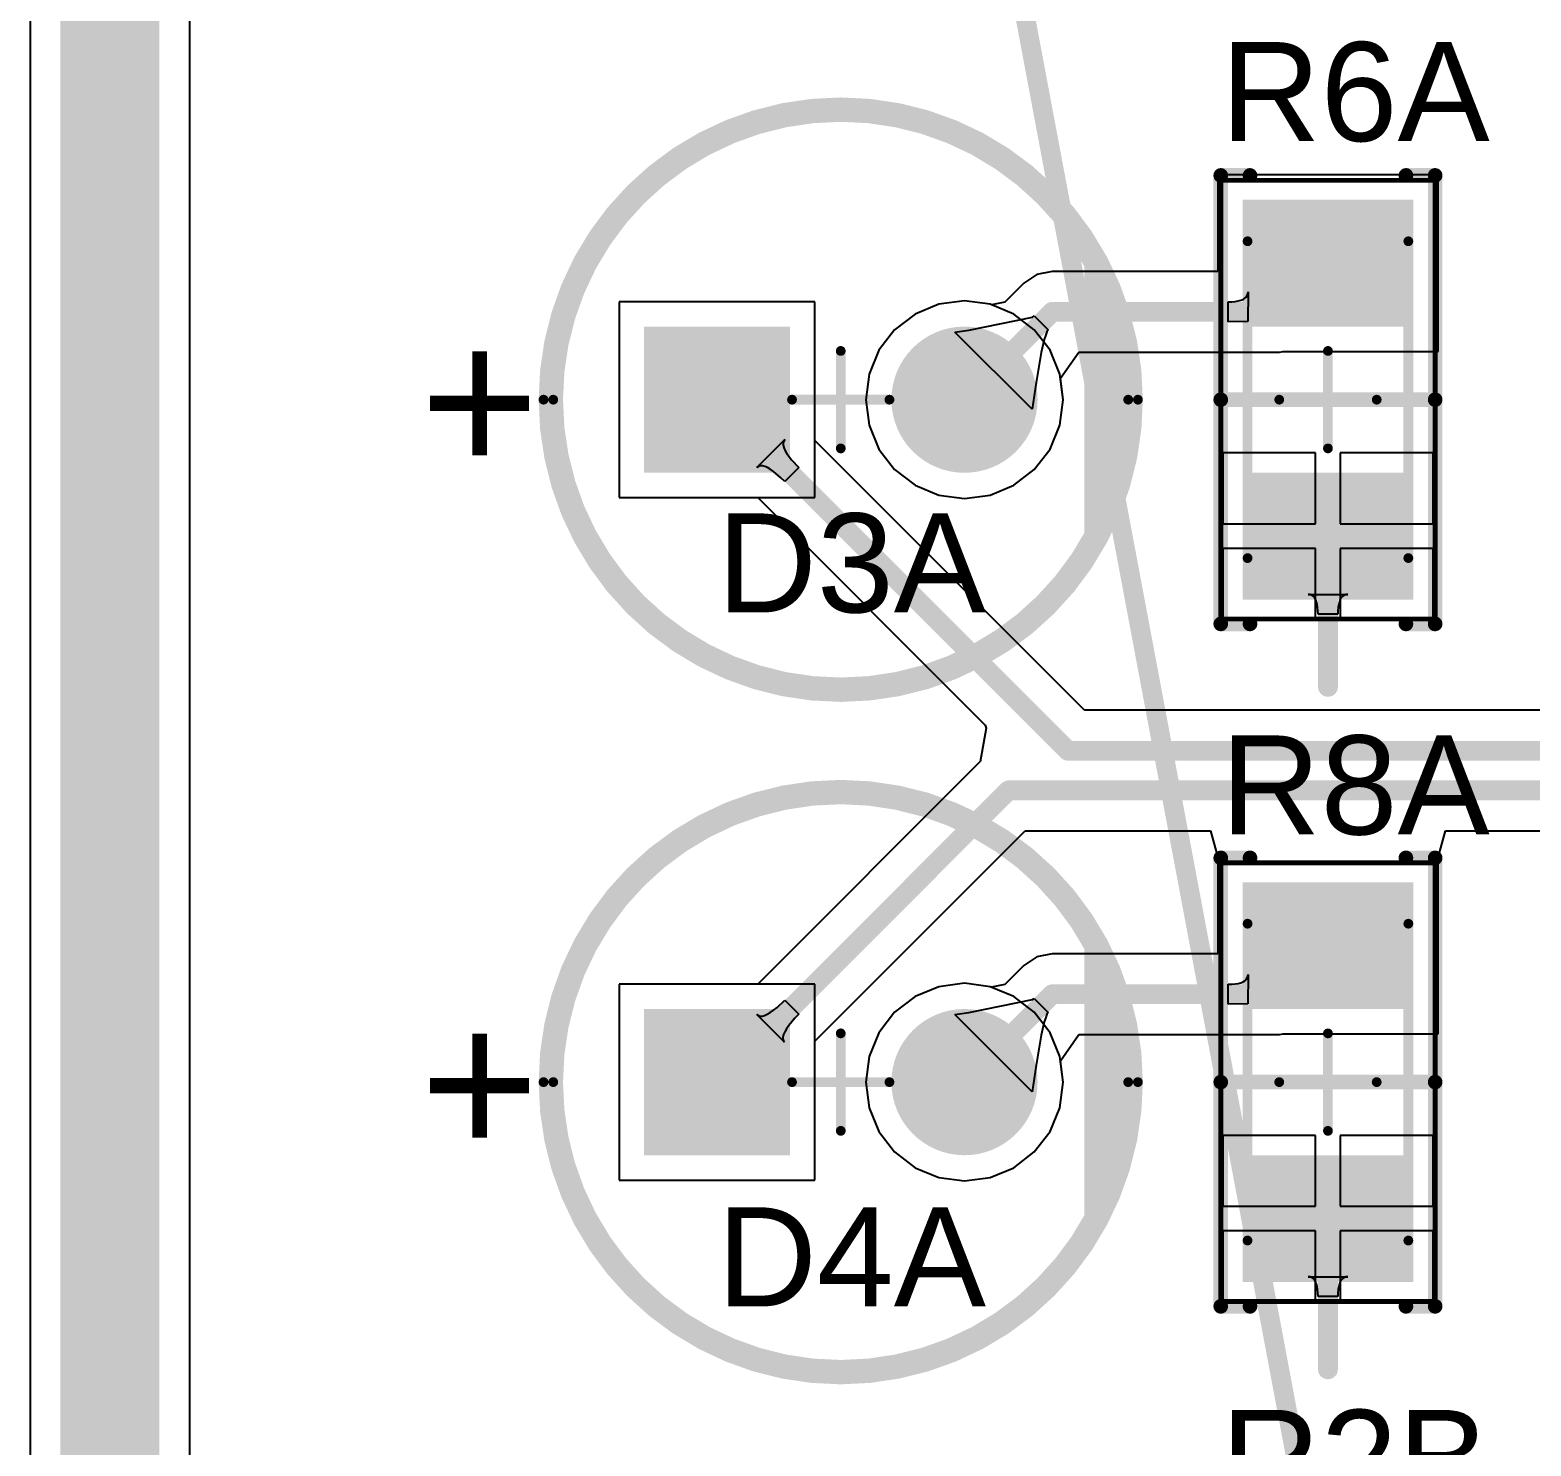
# Model space of a CAD drawing. Header units: inches. Extents: x -0.14 to 3.29, y -0.08 to 7.88.
# Drawn here: x 0.755 to 1.362, y 6.763 to 7.334 of the extents above; entities that cross this region are included whole.
import ezdxf

# ---------------------------------------------------------------- set-up
doc = ezdxf.new("R2010")
doc.units = ezdxf.units.IN
doc.header["$MEASUREMENT"] = 0
for name, color, linetype in [('Bottom Layer', 5, 'Continuous'), ('Bottom Solder', 6, 'Continuous'), ('Multi-Layer', 9, 'Continuous'), ('Pad Holes', 156, 'Continuous'), ('PCBD Notes', 76, 'Continuous'), ('Top 3D Body', 56, 'Continuous'), ('Top Courtyard', 56, 'Continuous'), ('Top Layer', 1, 'Continuous'), ('Top Overlay', 2, 'Continuous'), ('Top Paste', 8, 'Continuous'), ('Top Solder', 216, 'Continuous')]:
    doc.layers.add(name, color=color, linetype=linetype)
doc.styles.add('Arial', font='', dxfattribs={"height": 0.2})
doc.styles.get('Arial').set_extended_font_data('Arial')

# ---------------------------------------------------------------- blocks, each defined once
blk = doc.blocks.new('RES_1206_3216_316')
at = {"layer": 'Top Layer'}
for points in [[(-0.07874, -0.03248), (-0.07874, 0.03248), (-0.03149, 0.03248), (-0.03149, -0.03248)], [(0.0315, -0.03248), (0.0315, 0.03248), (0.07874, 0.03248), (0.07874, -0.03248)]]:
    blk.add_hatch(color=1, dxfattribs=at).paths.add_polyline_path(points)
at = {"layer": 'Top Paste'}
for points in [[(-0.07874, -0.03248), (-0.07874, 0.03248), (-0.03149, 0.03248), (-0.03149, -0.03248)], [(0.0315, -0.03248), (0.0315, 0.03248), (0.07874, 0.03248), (0.07874, -0.03248)]]:
    blk.add_hatch(color=8, dxfattribs=at).paths.add_polyline_path(points)
at = {"layer": 'Top Solder'}
for points in [[(-0.08071, -0.03445), (-0.08071, 0.03445), (-0.02953, 0.03445), (-0.02953, -0.03445)], [(0.02953, -0.03445), (0.02953, 0.03445), (0.08071, 0.03445), (0.08071, -0.03445)]]:
    blk.add_hatch(color=216, dxfattribs=at).paths.add_polyline_path(points)
at = {"layer": 'Top 3D Body'}
for points in [[(0.06398, 0.03248, 0.00394, 0.00394, 0), (-0.06397, 0.03248, 0.00394, 0.00394, 0)], [(-0.06397, -0.03248, 0.00394, 0.00394, 0), (-0.06397, 0.03248, 0.00394, 0.00394, 0)], [(0.06398, -0.03248, 0.00394, 0.00394, 0), (0.06398, 0.03248, 0.00394, 0.00394, 0)], [(0.06398, -0.03248, 0.00394, 0.00394, 0), (-0.06397, -0.03248, 0.00394, 0.00394, 0)]]:
    blk.add_lwpolyline(points, format="xyseb", dxfattribs=at)
for points in [[(-0.06496, 0.03248, 0.00197, 0.00197, 1), (-0.06299, 0.03248, 0.00197, 0.00197, 1)], [(-0.06496, 0.03248, 0.00197, 0.00197, 1), (-0.06299, 0.03248, 0.00197, 0.00197, 1)], [(0.06299, 0.03248, 0.00197, 0.00197, 1), (0.06496, 0.03248, 0.00197, 0.00197, 1)], [(0.06299, 0.03248, 0.00197, 0.00197, 1), (0.06496, 0.03248, 0.00197, 0.00197, 1)], [(-0.06496, -0.03248, 0.00197, 0.00197, 1), (-0.06299, -0.03248, 0.00197, 0.00197, 1)], [(-0.06496, -0.03248, 0.00197, 0.00197, 1), (-0.06299, -0.03248, 0.00197, 0.00197, 1)], [(0.06299, -0.03248, 0.00197, 0.00197, 1), (0.06496, -0.03248, 0.00197, 0.00197, 1)], [(0.06299, -0.03248, 0.00197, 0.00197, 1), (0.06496, -0.03248, 0.00197, 0.00197, 1)]]:
    blk.add_lwpolyline(points, format="xyseb", close=True, dxfattribs=at)
at = {"layer": 'Top Courtyard'}
for points in [[(0.08858, 0.04331, 0.00197, 0.00197, 0), (-0.08858, 0.04331, 0.00197, 0.00197, 0)], [(-0.08858, -0.04331, 0.00197, 0.00197, 0), (-0.08858, 0.04331, 0.00197, 0.00197, 0)], [(0.08858, -0.04331, 0.00197, 0.00197, 0), (0.08858, 0.04331, 0.00197, 0.00197, 0)], [(0, -0.01968, 0.00394, 0.00394, 0), (0, 0.01969, 0.00394, 0.00394, 0)], [(0.01969, 0, 0.00394, 0.00394, 0), (-0.01968, 0, 0.00394, 0.00394, 0)], [(0.08858, -0.04331, 0.00197, 0.00197, 0), (-0.08858, -0.04331, 0.00197, 0.00197, 0)]]:
    blk.add_lwpolyline(points, format="xyseb", dxfattribs=at)
for points in [[(-0.08907, 0.04331, 0.000984, 0.000984, 1), (-0.08809, 0.04331, 0.000984, 0.000984, 1)], [(-0.08907, 0.04331, 0.000984, 0.000984, 1), (-0.08809, 0.04331, 0.000984, 0.000984, 1)], [(0.08809, 0.04331, 0.000984, 0.000984, 1), (0.08908, 0.04331, 0.000984, 0.000984, 1)], [(0.08809, 0.04331, 0.000984, 0.000984, 1), (0.08908, 0.04331, 0.000984, 0.000984, 1)], [(-0.00098, 0.01969, 0.00197, 0.00197, 1), (0.00099, 0.01969, 0.00197, 0.00197, 1)], [(-0.02067, 0, 0.00197, 0.00197, 1), (-0.0187, 0, 0.00197, 0.00197, 1)], [(0.0187, 0, 0.00197, 0.00197, 1), (0.02067, 0, 0.00197, 0.00197, 1)], [(-0.00098, -0.01968, 0.00197, 0.00197, 1), (0.00099, -0.01968, 0.00197, 0.00197, 1)], [(-0.08907, -0.04331, 0.000984, 0.000984, 1), (-0.08809, -0.04331, 0.000984, 0.000984, 1)], [(-0.08907, -0.04331, 0.000984, 0.000984, 1), (-0.08809, -0.04331, 0.000984, 0.000984, 1)], [(0.08809, -0.04331, 0.000984, 0.000984, 1), (0.08908, -0.04331, 0.000984, 0.000984, 1)], [(0.08809, -0.04331, 0.000984, 0.000984, 1), (0.08908, -0.04331, 0.000984, 0.000984, 1)]]:
    blk.add_lwpolyline(points, format="xyseb", close=True, dxfattribs=at)
at = {"layer": 'Top Overlay'}
for points in [[(0.09055, 0.04331, 0.00591, 0.00591, 0), (-0.09055, 0.04331, 0.00591, 0.00591, 0)], [(-0.09055, 0.0315, 0.00591, 0.00591, 0), (-0.09055, 0.04331, 0.00591, 0.00591, 0)], [(0, -0.04331, 0.00591, 0.00591, 0), (0, 0.04331, 0.00591, 0.00591, 0)], [(0.09055, 0.0315, 0.00591, 0.00591, 0), (0.09055, 0.04331, 0.00591, 0.00591, 0)], [(-0.09055, -0.04331, 0.00591, 0.00591, 0), (-0.09055, -0.03149, 0.00591, 0.00591, 0)], [(0.09055, -0.04331, 0.00591, 0.00591, 0), (0.09055, -0.03149, 0.00591, 0.00591, 0)], [(0.09055, -0.04331, 0.00591, 0.00591, 0), (-0.09055, -0.04331, 0.00591, 0.00591, 0)]]:
    blk.add_lwpolyline(points, format="xyseb", dxfattribs=at)
for points in [[(-0.09203, 0.04331, 0.00295, 0.00295, 1), (-0.08907, 0.04331, 0.00295, 0.00295, 1)], [(-0.09203, 0.04331, 0.00295, 0.00295, 1), (-0.08907, 0.04331, 0.00295, 0.00295, 1)], [(-0.00147, 0.04331, 0.00295, 0.00295, 1), (0.00148, 0.04331, 0.00295, 0.00295, 1)], [(0.08908, 0.04331, 0.00295, 0.00295, 1), (0.09203, 0.04331, 0.00295, 0.00295, 1)], [(0.08908, 0.04331, 0.00295, 0.00295, 1), (0.09203, 0.04331, 0.00295, 0.00295, 1)], [(-0.09203, 0.0315, 0.00295, 0.00295, 1), (-0.08907, 0.0315, 0.00295, 0.00295, 1)], [(0.08908, 0.0315, 0.00295, 0.00295, 1), (0.09203, 0.0315, 0.00295, 0.00295, 1)], [(-0.09203, -0.03149, 0.00295, 0.00295, 1), (-0.08907, -0.03149, 0.00295, 0.00295, 1)], [(0.08908, -0.03149, 0.00295, 0.00295, 1), (0.09203, -0.03149, 0.00295, 0.00295, 1)], [(-0.09203, -0.04331, 0.00295, 0.00295, 1), (-0.08907, -0.04331, 0.00295, 0.00295, 1)], [(-0.09203, -0.04331, 0.00295, 0.00295, 1), (-0.08907, -0.04331, 0.00295, 0.00295, 1)], [(-0.00147, -0.04331, 0.00295, 0.00295, 1), (0.00148, -0.04331, 0.00295, 0.00295, 1)], [(0.08908, -0.04331, 0.00295, 0.00295, 1), (0.09203, -0.04331, 0.00295, 0.00295, 1)], [(0.08908, -0.04331, 0.00295, 0.00295, 1), (0.09203, -0.04331, 0.00295, 0.00295, 1)]]:
    blk.add_lwpolyline(points, format="xyseb", close=True, dxfattribs=at)
blk = doc.blocks.new('RES_1206_3216_336')
at = {"layer": 'Top Layer'}
for points in [[(-0.07874, -0.03248), (-0.07874, 0.03248), (-0.0315, 0.03248), (-0.0315, -0.03248)], [(0.0315, -0.03248), (0.0315, 0.03248), (0.07874, 0.03248), (0.07874, -0.03248)]]:
    blk.add_hatch(color=1, dxfattribs=at).paths.add_polyline_path(points)
at = {"layer": 'Top Paste'}
for points in [[(-0.07874, -0.03248), (-0.07874, 0.03248), (-0.0315, 0.03248), (-0.0315, -0.03248)], [(0.0315, -0.03248), (0.0315, 0.03248), (0.07874, 0.03248), (0.07874, -0.03248)]]:
    blk.add_hatch(color=8, dxfattribs=at).paths.add_polyline_path(points)
at = {"layer": 'Top Solder'}
for points in [[(-0.08071, -0.03445), (-0.08071, 0.03445), (-0.02953, 0.03445), (-0.02953, -0.03445)], [(0.02953, -0.03445), (0.02953, 0.03445), (0.08071, 0.03445), (0.08071, -0.03445)]]:
    blk.add_hatch(color=216, dxfattribs=at).paths.add_polyline_path(points)
at = {"layer": 'Top 3D Body'}
for points in [[(0.06398, 0.03248, 0.00394, 0.00394, 0), (-0.06398, 0.03248, 0.00394, 0.00394, 0)], [(-0.06398, -0.03248, 0.00394, 0.00394, 0), (-0.06398, 0.03248, 0.00394, 0.00394, 0)], [(0.06398, -0.03248, 0.00394, 0.00394, 0), (0.06398, 0.03248, 0.00394, 0.00394, 0)], [(0.06398, -0.03248, 0.00394, 0.00394, 0), (-0.06398, -0.03248, 0.00394, 0.00394, 0)]]:
    blk.add_lwpolyline(points, format="xyseb", dxfattribs=at)
for points in [[(-0.06496, 0.03248, 0.00197, 0.00197, 1), (-0.06299, 0.03248, 0.00197, 0.00197, 1)], [(-0.06496, 0.03248, 0.00197, 0.00197, 1), (-0.06299, 0.03248, 0.00197, 0.00197, 1)], [(0.06299, 0.03248, 0.00197, 0.00197, 1), (0.06496, 0.03248, 0.00197, 0.00197, 1)], [(0.06299, 0.03248, 0.00197, 0.00197, 1), (0.06496, 0.03248, 0.00197, 0.00197, 1)], [(-0.06496, -0.03248, 0.00197, 0.00197, 1), (-0.06299, -0.03248, 0.00197, 0.00197, 1)], [(-0.06496, -0.03248, 0.00197, 0.00197, 1), (-0.06299, -0.03248, 0.00197, 0.00197, 1)], [(0.06299, -0.03248, 0.00197, 0.00197, 1), (0.06496, -0.03248, 0.00197, 0.00197, 1)], [(0.06299, -0.03248, 0.00197, 0.00197, 1), (0.06496, -0.03248, 0.00197, 0.00197, 1)]]:
    blk.add_lwpolyline(points, format="xyseb", close=True, dxfattribs=at)
at = {"layer": 'Top Courtyard'}
for points in [[(0.08858, 0.04331, 0.00197, 0.00197, 0), (-0.08858, 0.04331, 0.00197, 0.00197, 0)], [(-0.08858, -0.04331, 0.00197, 0.00197, 0), (-0.08858, 0.04331, 0.00197, 0.00197, 0)], [(0.08858, -0.04331, 0.00197, 0.00197, 0), (0.08858, 0.04331, 0.00197, 0.00197, 0)], [(0, -0.01968, 0.00394, 0.00394, 0), (0, 0.01969, 0.00394, 0.00394, 0)], [(0.01969, 0, 0.00394, 0.00394, 0), (-0.01968, 0, 0.00394, 0.00394, 0)], [(0.08858, -0.04331, 0.00197, 0.00197, 0), (-0.08858, -0.04331, 0.00197, 0.00197, 0)]]:
    blk.add_lwpolyline(points, format="xyseb", dxfattribs=at)
for points in [[(-0.08907, 0.04331, 0.000984, 0.000984, 1), (-0.08809, 0.04331, 0.000984, 0.000984, 1)], [(-0.08907, 0.04331, 0.000984, 0.000984, 1), (-0.08809, 0.04331, 0.000984, 0.000984, 1)], [(0.08809, 0.04331, 0.000984, 0.000984, 1), (0.08908, 0.04331, 0.000984, 0.000984, 1)], [(0.08809, 0.04331, 0.000984, 0.000984, 1), (0.08908, 0.04331, 0.000984, 0.000984, 1)], [(-0.00098, 0.01969, 0.00197, 0.00197, 1), (0.00098, 0.01969, 0.00197, 0.00197, 1)], [(-0.02067, 0, 0.00197, 0.00197, 1), (-0.0187, 0, 0.00197, 0.00197, 1)], [(0.0187, 0, 0.00197, 0.00197, 1), (0.02067, 0, 0.00197, 0.00197, 1)], [(-0.00098, -0.01968, 0.00197, 0.00197, 1), (0.00098, -0.01968, 0.00197, 0.00197, 1)], [(-0.08907, -0.04331, 0.000984, 0.000984, 1), (-0.08809, -0.04331, 0.000984, 0.000984, 1)], [(-0.08907, -0.04331, 0.000984, 0.000984, 1), (-0.08809, -0.04331, 0.000984, 0.000984, 1)], [(0.08809, -0.04331, 0.000984, 0.000984, 1), (0.08908, -0.04331, 0.000984, 0.000984, 1)], [(0.08809, -0.04331, 0.000984, 0.000984, 1), (0.08908, -0.04331, 0.000984, 0.000984, 1)]]:
    blk.add_lwpolyline(points, format="xyseb", close=True, dxfattribs=at)
at = {"layer": 'Top Overlay'}
for points in [[(0.09055, 0.04331, 0.00591, 0.00591, 0), (-0.09055, 0.04331, 0.00591, 0.00591, 0)], [(-0.09055, 0.0315, 0.00591, 0.00591, 0), (-0.09055, 0.04331, 0.00591, 0.00591, 0)], [(0, -0.04331, 0.00591, 0.00591, 0), (0, 0.04331, 0.00591, 0.00591, 0)], [(0.09055, 0.0315, 0.00591, 0.00591, 0), (0.09055, 0.04331, 0.00591, 0.00591, 0)], [(-0.09055, -0.04331, 0.00591, 0.00591, 0), (-0.09055, -0.03149, 0.00591, 0.00591, 0)], [(0.09055, -0.04331, 0.00591, 0.00591, 0), (0.09055, -0.03149, 0.00591, 0.00591, 0)], [(0.09055, -0.04331, 0.00591, 0.00591, 0), (-0.09055, -0.04331, 0.00591, 0.00591, 0)]]:
    blk.add_lwpolyline(points, format="xyseb", dxfattribs=at)
for points in [[(-0.09203, 0.04331, 0.00295, 0.00295, 1), (-0.08907, 0.04331, 0.00295, 0.00295, 1)], [(-0.09203, 0.04331, 0.00295, 0.00295, 1), (-0.08907, 0.04331, 0.00295, 0.00295, 1)], [(-0.00148, 0.04331, 0.00295, 0.00295, 1), (0.00148, 0.04331, 0.00295, 0.00295, 1)], [(0.08908, 0.04331, 0.00295, 0.00295, 1), (0.09203, 0.04331, 0.00295, 0.00295, 1)], [(0.08908, 0.04331, 0.00295, 0.00295, 1), (0.09203, 0.04331, 0.00295, 0.00295, 1)], [(-0.09203, 0.0315, 0.00295, 0.00295, 1), (-0.08907, 0.0315, 0.00295, 0.00295, 1)], [(0.08908, 0.0315, 0.00295, 0.00295, 1), (0.09203, 0.0315, 0.00295, 0.00295, 1)], [(-0.09203, -0.03149, 0.00295, 0.00295, 1), (-0.08907, -0.03149, 0.00295, 0.00295, 1)], [(0.08908, -0.03149, 0.00295, 0.00295, 1), (0.09203, -0.03149, 0.00295, 0.00295, 1)], [(-0.09203, -0.04331, 0.00295, 0.00295, 1), (-0.08907, -0.04331, 0.00295, 0.00295, 1)], [(-0.09203, -0.04331, 0.00295, 0.00295, 1), (-0.08907, -0.04331, 0.00295, 0.00295, 1)], [(-0.00148, -0.04331, 0.00295, 0.00295, 1), (0.00148, -0.04331, 0.00295, 0.00295, 1)], [(0.08908, -0.04331, 0.00295, 0.00295, 1), (0.09203, -0.04331, 0.00295, 0.00295, 1)], [(0.08908, -0.04331, 0.00295, 0.00295, 1), (0.09203, -0.04331, 0.00295, 0.00295, 1)]]:
    blk.add_lwpolyline(points, format="xyseb", close=True, dxfattribs=at)
blk = doc.blocks.new('ED49B4F6_595F_4D62_96BB_D7184CAA9B94_419')
at = {"layer": 'Bottom Layer'}
blk.add_hatch(color=5, dxfattribs=at).paths.add_polyline_path([(-0.02244, -0.02756), (-0.07756, -0.02756), (-0.07756, 0.02756), (-0.02244, 0.02756)])
h = blk.add_hatch(color=5, dxfattribs=at)
edge = h.paths.add_edge_path()
edge.add_arc((0.05, 0), 0.02756, 0, 360)
at = {"layer": 'Bottom Solder'}
blk.add_hatch(color=6, dxfattribs=at).paths.add_polyline_path([(-0.02047, -0.02953), (-0.07953, -0.02953), (-0.07953, 0.02953), (-0.02047, 0.02953)])
h = blk.add_hatch(color=6, dxfattribs=at)
edge = h.paths.add_edge_path()
edge.add_arc((0.05, 0), 0.02953, 0, 360)
at = {"layer": 'Multi-Layer'}
blk.add_hatch(color=9, dxfattribs=at).paths.add_polyline_path([(-0.02244, -0.02756), (-0.07756, -0.02756), (-0.07756, 0.02756), (-0.02244, 0.02756)])
h = blk.add_hatch(color=9, dxfattribs=at)
edge = h.paths.add_edge_path()
edge.add_arc((0.05, 0), 0.02756, 0, 360)
at = {"layer": 'Pad Holes'}
h = blk.add_hatch(color=7, dxfattribs=at)
edge = h.paths.add_edge_path()
edge.add_arc((-0.05, 0), 0.0175, 0, 360)
h = blk.add_hatch(color=7, dxfattribs=at)
edge = h.paths.add_edge_path()
edge.add_arc((0.05, 0), 0.0175, 0, 360)
at = {"layer": 'Top Layer'}
blk.add_hatch(color=1, dxfattribs=at).paths.add_polyline_path([(-0.02244, -0.02756), (-0.07756, -0.02756), (-0.07756, 0.02756), (-0.02244, 0.02756)])
h = blk.add_hatch(color=1, dxfattribs=at)
edge = h.paths.add_edge_path()
edge.add_arc((0.05, 0), 0.02756, 0, 360)
at = {"layer": 'Top Solder'}
blk.add_hatch(color=216, dxfattribs=at).paths.add_polyline_path([(-0.02047, -0.02953), (-0.07953, -0.02953), (-0.07953, 0.02953), (-0.02047, 0.02953)])
h = blk.add_hatch(color=216, dxfattribs=at)
edge = h.paths.add_edge_path()
edge.add_arc((0.05, 0), 0.02953, 0, 360)
at = {"layer": 'Top 3D Body'}
for points in [[(0.11614, 0, 0.00394, 0.00394, 1), (-0.11614, 0, 0.00394, 0.00394, 1)], [(-0.11713, 0, 0.00197, 0.00197, 1), (-0.11516, 0, 0.00197, 0.00197, 1)], [(0.11516, 0, 0.00197, 0.00197, 1), (0.11713, 0, 0.00197, 0.00197, 1)]]:
    blk.add_lwpolyline(points, format="xyseb", close=True, dxfattribs=at)
at = {"layer": 'Top Courtyard'}
for points in [[(0.12008, 0, 0.00394, 0.00394, 1), (-0.12008, 0, 0.00394, 0.00394, 1)], [(-0.00098, 0.01969, 0.00197, 0.00197, 1), (0.00099, 0.01969, 0.00197, 0.00197, 1)], [(-0.12106, 0, 0.00197, 0.00197, 1), (-0.11909, 0, 0.00197, 0.00197, 1)], [(-0.02067, 0, 0.00197, 0.00197, 1), (-0.0187, 0, 0.00197, 0.00197, 1)], [(0.0187, 0, 0.00197, 0.00197, 1), (0.02067, 0, 0.00197, 0.00197, 1)], [(0.11909, 0, 0.00197, 0.00197, 1), (0.12106, 0, 0.00197, 0.00197, 1)], [(-0.00098, -0.01968, 0.00197, 0.00197, 1), (0.00099, -0.01968, 0.00197, 0.00197, 1)]]:
    blk.add_lwpolyline(points, format="xyseb", close=True, dxfattribs=at)
for points in [[(0, -0.01968, 0.00394, 0.00394, 0), (0, 0.01969, 0.00394, 0.00394, 0)], [(-0.01968, 0, 0.00394, 0.00394, 0), (0.01969, 0, 0.00394, 0.00394, 0)]]:
    blk.add_lwpolyline(points, format="xyseb", dxfattribs=at)
at = {"layer": 'Top Overlay'}
for points in [[(0.11614, 0, 0.00787, 0.00787, 1), (-0.11614, 0, 0.00787, 0.00787, 1)], [(0.10039, 0.05512, 0.00394, 0.00394, 1), (0.10433, 0.05512, 0.00394, 0.00394, 1)], [(0.10433, 0.03937, 0.00394, 0.00394, 1), (0.10827, 0.03937, 0.00394, 0.00394, 1)], [(0.10827, 0.02362, 0.00394, 0.00394, 1), (0.11221, 0.02362, 0.00394, 0.00394, 1)], [(-0.11811, 0, 0.00394, 0.00394, 1), (-0.11417, 0, 0.00394, 0.00394, 1)], [(0.11417, 0, 0.00394, 0.00394, 1), (0.11811, 0, 0.00394, 0.00394, 1)], [(0.10827, -0.02756, 0.00394, 0.00394, 1), (0.11221, -0.02756, 0.00394, 0.00394, 1)], [(0.10039, -0.03937, 0.00394, 0.00394, 1), (0.10433, -0.03937, 0.00394, 0.00394, 1)], [(0.10039, -0.03937, 0.00394, 0.00394, 1), (0.10433, -0.03937, 0.00394, 0.00394, 1)], [(0.10433, -0.03937, 0.00394, 0.00394, 1), (0.10827, -0.03937, 0.00394, 0.00394, 1)], [(0.10039, -0.05512, 0.00394, 0.00394, 1), (0.10433, -0.05512, 0.00394, 0.00394, 1)]]:
    blk.add_lwpolyline(points, format="xyseb", close=True, dxfattribs=at)
for points in [[(0.10236, -0.03937, 0.00787, 0.00787, 0), (0.10236, 0.05512, 0.00787, 0.00787, 0)], [(0.1063, -0.03937, 0.00787, 0.00787, 0), (0.1063, 0.03937, 0.00787, 0.00787, 0)], [(0.11024, -0.02756, 0.00787, 0.00787, 0), (0.11024, 0.02362, 0.00787, 0.00787, 0)], [(0.10236, -0.05512, 0.00787, 0.00787, 0), (0.10236, -0.03937, 0.00787, 0.00787, 0)]]:
    blk.add_lwpolyline(points, format="xyseb", dxfattribs=at)
at = {"layer": 'Top Overlay', "style": 'Arial'}
blk.add_text('+', height=0.05906, dxfattribs=at).set_placement((-0.17, -0.03))
blk = doc.blocks.new('ED49B4F6_595F_4D62_96BB_D7184CAA9B94_429')
at = {"layer": 'Bottom Layer'}
blk.add_hatch(color=5, dxfattribs=at).paths.add_polyline_path([(-0.02244, -0.02756), (-0.07756, -0.02756), (-0.07756, 0.02756), (-0.02244, 0.02756)])
h = blk.add_hatch(color=5, dxfattribs=at)
edge = h.paths.add_edge_path()
edge.add_arc((0.05, 0), 0.02756, 0, 360)
at = {"layer": 'Bottom Solder'}
blk.add_hatch(color=6, dxfattribs=at).paths.add_polyline_path([(-0.02047, -0.02953), (-0.07953, -0.02953), (-0.07953, 0.02953), (-0.02047, 0.02953)])
h = blk.add_hatch(color=6, dxfattribs=at)
edge = h.paths.add_edge_path()
edge.add_arc((0.05, 0), 0.02953, 0, 360)
at = {"layer": 'Multi-Layer'}
blk.add_hatch(color=9, dxfattribs=at).paths.add_polyline_path([(-0.02244, -0.02756), (-0.07756, -0.02756), (-0.07756, 0.02756), (-0.02244, 0.02756)])
h = blk.add_hatch(color=9, dxfattribs=at)
edge = h.paths.add_edge_path()
edge.add_arc((0.05, 0), 0.02756, 0, 360)
at = {"layer": 'Pad Holes'}
h = blk.add_hatch(color=7, dxfattribs=at)
edge = h.paths.add_edge_path()
edge.add_arc((-0.05, 0), 0.0175, 0, 360)
h = blk.add_hatch(color=7, dxfattribs=at)
edge = h.paths.add_edge_path()
edge.add_arc((0.05, 0), 0.0175, 0, 360)
at = {"layer": 'Top Layer'}
blk.add_hatch(color=1, dxfattribs=at).paths.add_polyline_path([(-0.02244, -0.02756), (-0.07756, -0.02756), (-0.07756, 0.02756), (-0.02244, 0.02756)])
h = blk.add_hatch(color=1, dxfattribs=at)
edge = h.paths.add_edge_path()
edge.add_arc((0.05, 0), 0.02756, 0, 360)
at = {"layer": 'Top Solder'}
blk.add_hatch(color=216, dxfattribs=at).paths.add_polyline_path([(-0.02047, -0.02953), (-0.07953, -0.02953), (-0.07953, 0.02953), (-0.02047, 0.02953)])
h = blk.add_hatch(color=216, dxfattribs=at)
edge = h.paths.add_edge_path()
edge.add_arc((0.05, 0), 0.02953, 0, 360)
at = {"layer": 'Top 3D Body'}
for points in [[(0.11614, 0, 0.00394, 0.00394, 1), (-0.11614, 0, 0.00394, 0.00394, 1)], [(-0.11713, 0, 0.00197, 0.00197, 1), (-0.11516, 0, 0.00197, 0.00197, 1)], [(0.11516, 0, 0.00197, 0.00197, 1), (0.11713, 0, 0.00197, 0.00197, 1)]]:
    blk.add_lwpolyline(points, format="xyseb", close=True, dxfattribs=at)
at = {"layer": 'Top Courtyard'}
for points in [[(0.12008, 0, 0.00394, 0.00394, 1), (-0.12008, 0, 0.00394, 0.00394, 1)], [(-0.00098, 0.01968, 0.00197, 0.00197, 1), (0.00099, 0.01968, 0.00197, 0.00197, 1)], [(-0.12106, 0, 0.00197, 0.00197, 1), (-0.11909, 0, 0.00197, 0.00197, 1)], [(-0.02067, 0, 0.00197, 0.00197, 1), (-0.0187, 0, 0.00197, 0.00197, 1)], [(0.0187, 0, 0.00197, 0.00197, 1), (0.02067, 0, 0.00197, 0.00197, 1)], [(0.11909, 0, 0.00197, 0.00197, 1), (0.12106, 0, 0.00197, 0.00197, 1)], [(-0.00098, -0.01969, 0.00197, 0.00197, 1), (0.00099, -0.01969, 0.00197, 0.00197, 1)]]:
    blk.add_lwpolyline(points, format="xyseb", close=True, dxfattribs=at)
for points in [[(0, -0.01969, 0.00394, 0.00394, 0), (0, 0.01968, 0.00394, 0.00394, 0)], [(-0.01968, 0, 0.00394, 0.00394, 0), (0.01969, 0, 0.00394, 0.00394, 0)]]:
    blk.add_lwpolyline(points, format="xyseb", dxfattribs=at)
at = {"layer": 'Top Overlay'}
for points in [[(0.11614, 0, 0.00787, 0.00787, 1), (-0.11614, 0, 0.00787, 0.00787, 1)], [(0.10039, 0.05512, 0.00394, 0.00394, 1), (0.10433, 0.05512, 0.00394, 0.00394, 1)], [(0.10433, 0.03937, 0.00394, 0.00394, 1), (0.10827, 0.03937, 0.00394, 0.00394, 1)], [(0.10827, 0.02362, 0.00394, 0.00394, 1), (0.11221, 0.02362, 0.00394, 0.00394, 1)], [(-0.11811, 0, 0.00394, 0.00394, 1), (-0.11417, 0, 0.00394, 0.00394, 1)], [(0.11417, 0, 0.00394, 0.00394, 1), (0.11811, 0, 0.00394, 0.00394, 1)], [(0.10827, -0.02756, 0.00394, 0.00394, 1), (0.11221, -0.02756, 0.00394, 0.00394, 1)], [(0.10039, -0.03937, 0.00394, 0.00394, 1), (0.10433, -0.03937, 0.00394, 0.00394, 1)], [(0.10039, -0.03937, 0.00394, 0.00394, 1), (0.10433, -0.03937, 0.00394, 0.00394, 1)], [(0.10433, -0.03937, 0.00394, 0.00394, 1), (0.10827, -0.03937, 0.00394, 0.00394, 1)], [(0.10039, -0.05512, 0.00394, 0.00394, 1), (0.10433, -0.05512, 0.00394, 0.00394, 1)]]:
    blk.add_lwpolyline(points, format="xyseb", close=True, dxfattribs=at)
for points in [[(0.10236, -0.03937, 0.00787, 0.00787, 0), (0.10236, 0.05512, 0.00787, 0.00787, 0)], [(0.1063, -0.03937, 0.00787, 0.00787, 0), (0.1063, 0.03937, 0.00787, 0.00787, 0)], [(0.11024, -0.02756, 0.00787, 0.00787, 0), (0.11024, 0.02362, 0.00787, 0.00787, 0)], [(0.10236, -0.05512, 0.00787, 0.00787, 0), (0.10236, -0.03937, 0.00787, 0.00787, 0)]]:
    blk.add_lwpolyline(points, format="xyseb", dxfattribs=at)
at = {"layer": 'Top Overlay', "style": 'Arial'}
blk.add_text('+', height=0.05906, dxfattribs=at).set_placement((-0.17, -0.03))

msp = doc.modelspace()

# ---------------------------------------------------------------- linework, layer by layer
at = {"layer": 'Bottom Layer'}
for p, q in [((0.75513, 7.48272), (0.75513, 2.57735)), ((0.81968, 2.56398), (0.81968, 7.46935)), ((1.07224, 7.2246), (0.99312, 7.2246)), ((0.99312, 7.2246), (0.99312, 7.14548)), ((1.07224, 7.14548), (1.07224, 7.2246)), ((1.12235, 7.22358), (1.11273, 7.21959)), ((1.13268, 7.22494), (1.12235, 7.22358)), ((1.143, 7.22358), (1.13268, 7.22494)), ((1.15263, 7.21959), (1.143, 7.22358)), ((1.11273, 7.21959), (1.10446, 7.21325)), ((1.16089, 7.21325), (1.15263, 7.21959)), ((1.10446, 7.21325), (1.09812, 7.20499)), ((1.16723, 7.20499), (1.16089, 7.21325)), ((1.09812, 7.20499), (1.09414, 7.19537)), ((1.17122, 7.19537), (1.16723, 7.20499)), ((1.09414, 7.19537), (1.09278, 7.18504)), ((1.17258, 7.18504), (1.17122, 7.19537)), ((1.09278, 7.18504), (1.09414, 7.17471)), ((1.17122, 7.17471), (1.17258, 7.18504)), ((1.09414, 7.17471), (1.09812, 7.16509)), ((1.16723, 7.16509), (1.17122, 7.17471)), ((1.09812, 7.16509), (1.10446, 7.15683)), ((1.16089, 7.15683), (1.16723, 7.16509)), ((1.10446, 7.15683), (1.11273, 7.15049)), ((1.15263, 7.15049), (1.16089, 7.15683)), ((1.11273, 7.15049), (1.12235, 7.1465)), ((1.143, 7.1465), (1.15263, 7.15049)), ((0.99312, 7.14548), (1.07224, 7.14548)), ((1.12235, 7.1465), (1.13268, 7.14514)), ((1.13268, 7.14514), (1.143, 7.1465)), ((1.07224, 6.94901), (0.99312, 6.94901)), ((0.99312, 6.94901), (0.99312, 6.86989)), ((1.07224, 6.86989), (1.07224, 6.94901)), ((1.11273, 6.944), (1.10446, 6.93766)), ((1.12235, 6.94799), (1.11273, 6.944)), ((1.13268, 6.94935), (1.12235, 6.94799)), ((1.143, 6.94799), (1.13268, 6.94935)), ((1.15263, 6.944), (1.143, 6.94799)), ((1.16089, 6.93766), (1.15263, 6.944)), ((1.10446, 6.93766), (1.09812, 6.9294)), ((1.16723, 6.9294), (1.16089, 6.93766)), ((1.09812, 6.9294), (1.09414, 6.91978)), ((1.17122, 6.91978), (1.16723, 6.9294)), ((1.09414, 6.91978), (1.09278, 6.90945)), ((1.17258, 6.90945), (1.17122, 6.91978)), ((1.09278, 6.90945), (1.09414, 6.89912)), ((1.17122, 6.89912), (1.17258, 6.90945)), ((1.09414, 6.89912), (1.09812, 6.8895)), ((1.16723, 6.8895), (1.17122, 6.89912)), ((1.09812, 6.8895), (1.10446, 6.88123)), ((1.16089, 6.88123), (1.16723, 6.8895)), ((1.10446, 6.88123), (1.11273, 6.87489)), ((1.15263, 6.87489), (1.16089, 6.88123)), ((1.11273, 6.87489), (1.12235, 6.87091)), ((1.12235, 6.87091), (1.13268, 6.86955)), ((1.13268, 6.86955), (1.143, 6.87091)), ((1.143, 6.87091), (1.15263, 6.87489)), ((0.99312, 6.86989), (1.07224, 6.86989))]:
    msp.add_line(p, q, dxfattribs=at)
msp.add_lwpolyline([(0.7874, 2.56398, 0.04, 0.04, 0), (0.7874, 7.48272, 0.04, 0.04, 0)], format="xyseb", dxfattribs=at)
at = {"layer": 'PCBD Notes'}
msp.add_lwpolyline([(1.08268, 7.73622, 0.00787, 0.00787, 0), (2.06693, 2.5, 0.00787, 0.00787, 0)], format="xyseb", dxfattribs=at)
at = {"layer": 'Top Layer'}
for p, q in [((1.32401, 7.27578), (1.23505, 7.27578)), ((1.23505, 7.27578), (1.23505, 7.23685)), ((1.32401, 7.20454), (1.32401, 7.27578)), ((1.16193, 7.23561), (1.15664, 7.23207)), ((1.16817, 7.23685), (1.16193, 7.23561)), ((1.23505, 7.23685), (1.16817, 7.23685)), ((1.15664, 7.23207), (1.149, 7.22443)), ((1.07224, 7.2246), (0.99312, 7.2246)), ((0.99312, 7.2246), (0.99312, 7.14548)), ((1.07224, 7.16855), (1.07224, 7.2246)), ((1.12235, 7.22358), (1.11273, 7.21959)), ((1.13268, 7.22494), (1.12235, 7.22358)), ((1.143, 7.22358), (1.13268, 7.22494)), ((1.1436, 7.22333), (1.143, 7.22358)), ((1.149, 7.22443), (1.1436, 7.22333)), ((1.23917, 7.22453), (1.2407, 7.22457)), ((1.23917, 7.21653), (1.23917, 7.22453)), ((1.2407, 7.22457), (1.24208, 7.22469)), ((1.24208, 7.22469), (1.24329, 7.22489)), ((1.24329, 7.22489), (1.24435, 7.22517)), ((1.24435, 7.22517), (1.24524, 7.22553)), ((1.24524, 7.22553), (1.24597, 7.22597)), ((1.24597, 7.22597), (1.24654, 7.22649)), ((1.24654, 7.22649), (1.24695, 7.22709)), ((1.24695, 7.22709), (1.2472, 7.22777)), ((1.24729, 7.22853), (1.24717, 7.21666)), ((1.2472, 7.22777), (1.24729, 7.22853)), ((1.11273, 7.21959), (1.10446, 7.21325)), ((1.13447, 7.21315), (1.16009, 7.21836)), ((1.16009, 7.21836), (1.16082, 7.21884)), ((1.16082, 7.21884), (1.16648, 7.21318)), ((1.24717, 7.21666), (1.23917, 7.21653)), ((1.10446, 7.21325), (1.09812, 7.20499)), ((1.1288, 7.21232), (1.13447, 7.21315)), ((1.15996, 7.18116), (1.1288, 7.21232)), ((1.16549, 7.21117), (1.16493, 7.20934)), ((1.166, 7.21245), (1.16549, 7.21117)), ((1.16648, 7.21318), (1.166, 7.21245)), ((1.09812, 7.20499), (1.09414, 7.19537)), ((1.16493, 7.20934), (1.16371, 7.20403)), ((1.25991, 7.20422), (1.26149, 7.20454)), ((1.26149, 7.20454), (1.32401, 7.20454)), ((1.16371, 7.20403), (1.16158, 7.19196)), ((1.17144, 7.19367), (1.17891, 7.20422)), ((1.17891, 7.20422), (1.25991, 7.20422)), ((1.09414, 7.19537), (1.09278, 7.18504)), ((1.17258, 7.18504), (1.17144, 7.19367)), ((1.16158, 7.19196), (1.15996, 7.18116)), ((1.09278, 7.18504), (1.09414, 7.17471)), ((1.17122, 7.17471), (1.17258, 7.18504)), ((1.09414, 7.17471), (1.09812, 7.16509)), ((1.16723, 7.16509), (1.17122, 7.17471)), ((1.0488, 7.1576), (1.06012, 7.16891)), ((1.05966, 7.16829), (1.05944, 7.16756)), ((1.06012, 7.16891), (1.05966, 7.16829)), ((1.1812, 7.05959), (1.07224, 7.16855)), ((1.05944, 7.16756), (1.05944, 7.16671)), ((1.05944, 7.16671), (1.05966, 7.16575)), ((1.05966, 7.16575), (1.06012, 7.16467)), ((1.06012, 7.16467), (1.0608, 7.16348)), ((1.0608, 7.16348), (1.0617, 7.16218)), ((1.0617, 7.16218), (1.06283, 7.16077)), ((1.09812, 7.16509), (1.10446, 7.15683)), ((1.16089, 7.15683), (1.16723, 7.16509)), ((1.27453, 7.16354), (1.23705, 7.16354)), ((1.23705, 7.16354), (1.23705, 7.13492)), ((1.27453, 7.13492), (1.27453, 7.16354)), ((1.32201, 7.16354), (1.28453, 7.16354)), ((1.28453, 7.16354), (1.28453, 7.13492)), ((1.32201, 7.13492), (1.32201, 7.16354)), ((1.04943, 7.15805), (1.0488, 7.1576)), ((1.05016, 7.15828), (1.04943, 7.15805)), ((1.05101, 7.15828), (1.05016, 7.15828)), ((1.05197, 7.15805), (1.05101, 7.15828)), ((1.05305, 7.1576), (1.05197, 7.15805)), ((1.05423, 7.15692), (1.05305, 7.1576)), ((1.05553, 7.15602), (1.05423, 7.15692)), ((1.05848, 7.15353), (1.05553, 7.15602)), ((1.06577, 7.1576), (1.06012, 7.15194)), ((1.06283, 7.16077), (1.06577, 7.1576)), ((1.10446, 7.15683), (1.11273, 7.15049)), ((1.15263, 7.15049), (1.16089, 7.15683)), ((1.06012, 7.15194), (1.05848, 7.15353)), ((1.11273, 7.15049), (1.12235, 7.1465)), ((1.143, 7.1465), (1.15263, 7.15049)), ((0.99312, 7.14548), (1.04916, 7.14548)), ((1.04916, 7.14548), (1.14109, 7.05356)), ((1.12235, 7.1465), (1.13268, 7.14514)), ((1.13268, 7.14514), (1.143, 7.1465)), ((1.23705, 7.13492), (1.27453, 7.13492)), ((1.28453, 7.13492), (1.32201, 7.13492)), ((1.27453, 7.12492), (1.23705, 7.12492)), ((1.23705, 7.12492), (1.23705, 7.0963)), ((1.27453, 7.0963), (1.27453, 7.12492)), ((1.32201, 7.12492), (1.28453, 7.12492)), ((1.28453, 7.12492), (1.28453, 7.0963)), ((1.32201, 7.0963), (1.32201, 7.12492)), ((1.27229, 7.10634), (1.27153, 7.10642)), ((1.27153, 7.10642), (1.28753, 7.10642)), ((1.27297, 7.1061), (1.27229, 7.10634)), ((1.27357, 7.1057), (1.27297, 7.1061)), ((1.27409, 7.10514), (1.27357, 7.1057)), ((1.27453, 7.10442), (1.27409, 7.10514)), ((1.27489, 7.10354), (1.27453, 7.10442)), ((1.27517, 7.1025), (1.27489, 7.10354)), ((1.27537, 7.1013), (1.27517, 7.1025)), ((1.28389, 7.1025), (1.28369, 7.1013)), ((1.28417, 7.10354), (1.28389, 7.1025)), ((1.28453, 7.10442), (1.28417, 7.10354)), ((1.28497, 7.10514), (1.28453, 7.10442)), ((1.28549, 7.1057), (1.28497, 7.10514)), ((1.28609, 7.1061), (1.28549, 7.1057)), ((1.28677, 7.10634), (1.28609, 7.1061)), ((1.28753, 7.10642), (1.28677, 7.10634)), ((1.23705, 7.0963), (1.27453, 7.0963)), ((1.27549, 7.09994), (1.27537, 7.1013)), ((1.27553, 7.09842), (1.27549, 7.09994)), ((1.28353, 7.09842), (1.27553, 7.09842)), ((1.28357, 7.09994), (1.28353, 7.09842)), ((1.28369, 7.1013), (1.28357, 7.09994)), ((1.28453, 7.0963), (1.32201, 7.0963)), ((1.36904, 7.05959), (1.1812, 7.05959)), ((1.14109, 7.05356), (1.14141, 7.05241)), ((1.14141, 7.05241), (1.13897, 7.03881)), ((1.13892, 7.03876), (1.04917, 6.94901)), ((1.13897, 7.03881), (1.13892, 7.03876)), ((1.07224, 6.92594), (1.15726, 7.01096)), ((1.15726, 7.01096), (1.23209, 7.01096)), ((1.23209, 7.01096), (1.23505, 7.00019)), ((1.32401, 7.00019), (1.32697, 7.01096)), ((1.32697, 7.01096), (1.38838, 7.01096)), ((1.23505, 7.00019), (1.23505, 6.99896)), ((1.23505, 6.99896), (1.23505, 6.96126)), ((1.32401, 6.99896), (1.32401, 7.00019)), ((1.32401, 6.92894), (1.32401, 6.99896)), ((1.15664, 6.95648), (1.149, 6.94884)), ((1.16193, 6.96002), (1.15664, 6.95648)), ((1.16817, 6.96126), (1.16193, 6.96002)), ((1.23505, 6.96126), (1.16817, 6.96126)), ((1.24435, 6.94958), (1.24524, 6.94994)), ((1.24524, 6.94994), (1.24597, 6.95038)), ((1.24597, 6.95038), (1.24654, 6.9509)), ((1.24654, 6.9509), (1.24695, 6.9515)), ((1.24695, 6.9515), (1.2472, 6.95218)), ((1.24729, 6.95294), (1.24717, 6.94106)), ((1.2472, 6.95218), (1.24729, 6.95294)), ((1.04917, 6.94901), (0.99312, 6.94901)), ((0.99312, 6.94901), (0.99312, 6.86989)), ((1.11273, 6.944), (1.10446, 6.93766)), ((1.12235, 6.94799), (1.11273, 6.944)), ((1.13268, 6.94935), (1.12235, 6.94799)), ((1.143, 6.94799), (1.13268, 6.94935)), ((1.1436, 6.94774), (1.143, 6.94799)), ((1.149, 6.94884), (1.1436, 6.94774)), ((1.23917, 6.94894), (1.2407, 6.94898)), ((1.23917, 6.94094), (1.23917, 6.94894)), ((1.2407, 6.94898), (1.24208, 6.9491)), ((1.24208, 6.9491), (1.24329, 6.9493)), ((1.24329, 6.9493), (1.24435, 6.94958)), ((1.05421, 6.93752), (1.05551, 6.93844)), ((1.05551, 6.93844), (1.05693, 6.93958)), ((1.05693, 6.93958), (1.06012, 6.94254)), ((1.06012, 6.94254), (1.06577, 6.93689)), ((1.10446, 6.93766), (1.09812, 6.9294)), ((1.13447, 6.93756), (1.16009, 6.94277)), ((1.16009, 6.94277), (1.16082, 6.94325)), ((1.16082, 6.94325), (1.16648, 6.93759)), ((1.16648, 6.93759), (1.166, 6.93686)), ((1.24717, 6.94106), (1.23917, 6.94094)), ((1.06, 6.92557), (1.0488, 6.93677)), ((1.0488, 6.93677), (1.04941, 6.93633)), ((1.04941, 6.93633), (1.05014, 6.93611)), ((1.05014, 6.93611), (1.05098, 6.93612)), ((1.05098, 6.93612), (1.05194, 6.93636)), ((1.05194, 6.93636), (1.05302, 6.93683)), ((1.05302, 6.93683), (1.05421, 6.93752)), ((1.06166, 6.93228), (1.06075, 6.93098)), ((1.06418, 6.93524), (1.06166, 6.93228)), ((1.06577, 6.93689), (1.06418, 6.93524)), ((1.1288, 6.93673), (1.13447, 6.93756)), ((1.15996, 6.90557), (1.1288, 6.93673)), ((1.16493, 6.93375), (1.16371, 6.92844)), ((1.16549, 6.93558), (1.16493, 6.93375)), ((1.166, 6.93686), (1.16549, 6.93558)), ((1.05935, 6.92775), (1.05934, 6.92691)), ((1.05934, 6.92691), (1.05956, 6.92618)), ((1.05959, 6.92871), (1.05935, 6.92775)), ((1.05956, 6.92618), (1.06, 6.92557)), ((1.06006, 6.92979), (1.05959, 6.92871)), ((1.06075, 6.93098), (1.06006, 6.92979)), ((1.07224, 6.86989), (1.07224, 6.92594)), ((1.09812, 6.9294), (1.09414, 6.91978)), ((1.16371, 6.92844), (1.16158, 6.91636)), ((1.17144, 6.91808), (1.17891, 6.92863)), ((1.17891, 6.92863), (1.25991, 6.92863)), ((1.25991, 6.92863), (1.26147, 6.92894)), ((1.26147, 6.92894), (1.32401, 6.92894)), ((1.09414, 6.91978), (1.09278, 6.90945)), ((1.16158, 6.91636), (1.15996, 6.90557)), ((1.17258, 6.90945), (1.17144, 6.91808)), ((1.09278, 6.90945), (1.09414, 6.89912)), ((1.17122, 6.89912), (1.17258, 6.90945)), ((1.09414, 6.89912), (1.09812, 6.8895)), ((1.16723, 6.8895), (1.17122, 6.89912)), ((1.09812, 6.8895), (1.10446, 6.88123)), ((1.16089, 6.88123), (1.16723, 6.8895)), ((1.27453, 6.88795), (1.23705, 6.88795)), ((1.23705, 6.88795), (1.23705, 6.85933)), ((1.27453, 6.85933), (1.27453, 6.88795)), ((1.32201, 6.88795), (1.28453, 6.88795)), ((1.28453, 6.88795), (1.28453, 6.85933)), ((1.32201, 6.85933), (1.32201, 6.88795)), ((1.10446, 6.88123), (1.11273, 6.87489)), ((1.15263, 6.87489), (1.16089, 6.88123)), ((1.11273, 6.87489), (1.12235, 6.87091)), ((1.12235, 6.87091), (1.13268, 6.86955)), ((1.13268, 6.86955), (1.143, 6.87091)), ((1.143, 6.87091), (1.15263, 6.87489)), ((0.99312, 6.86989), (1.07224, 6.86989)), ((1.23705, 6.85933), (1.27453, 6.85933)), ((1.28453, 6.85933), (1.32201, 6.85933)), ((1.27453, 6.84933), (1.23705, 6.84933)), ((1.23705, 6.84933), (1.23705, 6.82071)), ((1.27453, 6.82071), (1.27453, 6.84933)), ((1.32201, 6.84933), (1.28453, 6.84933)), ((1.28453, 6.84933), (1.28453, 6.82071)), ((1.32201, 6.82071), (1.32201, 6.84933)), ((1.27229, 6.83075), (1.27153, 6.83083)), ((1.27153, 6.83083), (1.28753, 6.83083)), ((1.27297, 6.83051), (1.27229, 6.83075)), ((1.27357, 6.83011), (1.27297, 6.83051)), ((1.27409, 6.82955), (1.27357, 6.83011)), ((1.27453, 6.82883), (1.27409, 6.82955)), ((1.27489, 6.82795), (1.27453, 6.82883)), ((1.28453, 6.82883), (1.28417, 6.82795)), ((1.28497, 6.82955), (1.28453, 6.82883)), ((1.28549, 6.83011), (1.28497, 6.82955)), ((1.28609, 6.83051), (1.28549, 6.83011)), ((1.28677, 6.83075), (1.28609, 6.83051)), ((1.28753, 6.83083), (1.28677, 6.83075)), ((1.27517, 6.82691), (1.27489, 6.82795)), ((1.27537, 6.82571), (1.27517, 6.82691)), ((1.27549, 6.82435), (1.27537, 6.82571)), ((1.27553, 6.82283), (1.27549, 6.82435)), ((1.28353, 6.82283), (1.27553, 6.82283)), ((1.28357, 6.82435), (1.28353, 6.82283)), ((1.28369, 6.82571), (1.28357, 6.82435)), ((1.28389, 6.82691), (1.28369, 6.82571)), ((1.28417, 6.82795), (1.28389, 6.82691)), ((1.23705, 6.82071), (1.27453, 6.82071)), ((1.28453, 6.82071), (1.32201, 6.82071))]:
    msp.add_line(p, q, dxfattribs=at)
for points in [[(1.25991, 7.22053, 0.008, 0.008, 0), (1.27953, 7.24016, 0.008, 0.008, 0)], [(1.13268, 7.18504, 0.008, 0.008, 0), (1.16817, 7.22053, 0.008, 0.008, 0)], [(1.16817, 7.22053, 0.008, 0.008, 0), (1.25991, 7.22053, 0.008, 0.008, 0)], [(1.03268, 7.18504, 0.008, 0.008, 0), (1.17444, 7.04327, 0.008, 0.008, 0)], [(1.27953, 7.06905, 0.008, 0.008, 0), (1.27953, 7.12992, 0.008, 0.008, 0)], [(1.17444, 7.04327, 0.008, 0.008, 0), (1.3758, 7.04327, 0.008, 0.008, 0)], [(1.03268, 6.90945, 0.008, 0.008, 0), (1.1505, 7.02727, 0.008, 0.008, 0)], [(1.1505, 7.02727, 0.008, 0.008, 0), (1.38838, 7.02727, 0.008, 0.008, 0)], [(1.25991, 6.94494, 0.008, 0.008, 0), (1.27953, 6.96457, 0.008, 0.008, 0)], [(1.13268, 6.90945, 0.008, 0.008, 0), (1.16817, 6.94494, 0.008, 0.008, 0)], [(1.16817, 6.94494, 0.008, 0.008, 0), (1.25991, 6.94494, 0.008, 0.008, 0)], [(1.27953, 6.79346, 0.008, 0.008, 0), (1.27953, 6.85433, 0.008, 0.008, 0)]]:
    msp.add_lwpolyline(points, format="xyseb", dxfattribs=at)
for points in [[(1.27753, 7.24016, 0.004, 0.004, 1), (1.28153, 7.24016, 0.004, 0.004, 1)], [(1.16617, 7.22053, 0.004, 0.004, 1), (1.17017, 7.22053, 0.004, 0.004, 1)], [(1.16617, 7.22053, 0.004, 0.004, 1), (1.17017, 7.22053, 0.004, 0.004, 1)], [(1.25791, 7.22053, 0.004, 0.004, 1), (1.26191, 7.22053, 0.004, 0.004, 1)], [(1.25791, 7.22053, 0.004, 0.004, 1), (1.26191, 7.22053, 0.004, 0.004, 1)], [(1.03068, 7.18504, 0.004, 0.004, 1), (1.03468, 7.18504, 0.004, 0.004, 1)], [(1.13068, 7.18504, 0.004, 0.004, 1), (1.13468, 7.18504, 0.004, 0.004, 1)], [(1.27753, 7.12992, 0.004, 0.004, 1), (1.28153, 7.12992, 0.004, 0.004, 1)], [(1.27753, 7.06905, 0.004, 0.004, 1), (1.28153, 7.06905, 0.004, 0.004, 1)], [(1.17244, 7.04327, 0.004, 0.004, 1), (1.17644, 7.04327, 0.004, 0.004, 1)], [(1.17244, 7.04327, 0.004, 0.004, 1), (1.17644, 7.04327, 0.004, 0.004, 1)], [(1.1485, 7.02727, 0.004, 0.004, 1), (1.1525, 7.02727, 0.004, 0.004, 1)], [(1.1485, 7.02727, 0.004, 0.004, 1), (1.1525, 7.02727, 0.004, 0.004, 1)], [(1.27753, 6.96457, 0.004, 0.004, 1), (1.28153, 6.96457, 0.004, 0.004, 1)], [(1.16617, 6.94494, 0.004, 0.004, 1), (1.17017, 6.94494, 0.004, 0.004, 1)], [(1.16617, 6.94494, 0.004, 0.004, 1), (1.17017, 6.94494, 0.004, 0.004, 1)], [(1.25791, 6.94494, 0.004, 0.004, 1), (1.26191, 6.94494, 0.004, 0.004, 1)], [(1.25791, 6.94494, 0.004, 0.004, 1), (1.26191, 6.94494, 0.004, 0.004, 1)], [(1.03068, 6.90945, 0.004, 0.004, 1), (1.03468, 6.90945, 0.004, 0.004, 1)], [(1.13068, 6.90945, 0.004, 0.004, 1), (1.13468, 6.90945, 0.004, 0.004, 1)], [(1.27753, 6.85433, 0.004, 0.004, 1), (1.28153, 6.85433, 0.004, 0.004, 1)], [(1.27753, 6.79346, 0.004, 0.004, 1), (1.28153, 6.79346, 0.004, 0.004, 1)]]:
    msp.add_lwpolyline(points, format="xyseb", close=True, dxfattribs=at)

# ---------------------------------------------------------------- block references
for name, p in [('ED49B4F6_595F_4D62_96BB_D7184CAA9B94_429', (1.08268, 7.18504)), ('ED49B4F6_595F_4D62_96BB_D7184CAA9B94_419', (1.08268, 6.90945))]:
    msp.add_blockref(name, p)
at = {"rotation": 270}
for name, p in [('RES_1206_3216_336', (1.27953, 7.18504)), ('RES_1206_3216_316', (1.27953, 6.90945))]:
    msp.add_blockref(name, p, dxfattribs=at)

# ---------------------------------------------------------------- texts
at = {"layer": 'Top Overlay', "style": 'Arial'}
for s, p in [('R6A', (1.23622, 7.28945)), ('D3A', (1.03268, 7.09913)), ('R8A', (1.23622, 7.00945)), ('D4A', (1.03268, 6.8189)), ('R2B', (1.23622, 6.73709))]:
    msp.add_text(s, height=0.04, dxfattribs=at).set_placement(p)

doc.saveas('drawing.dxf')
